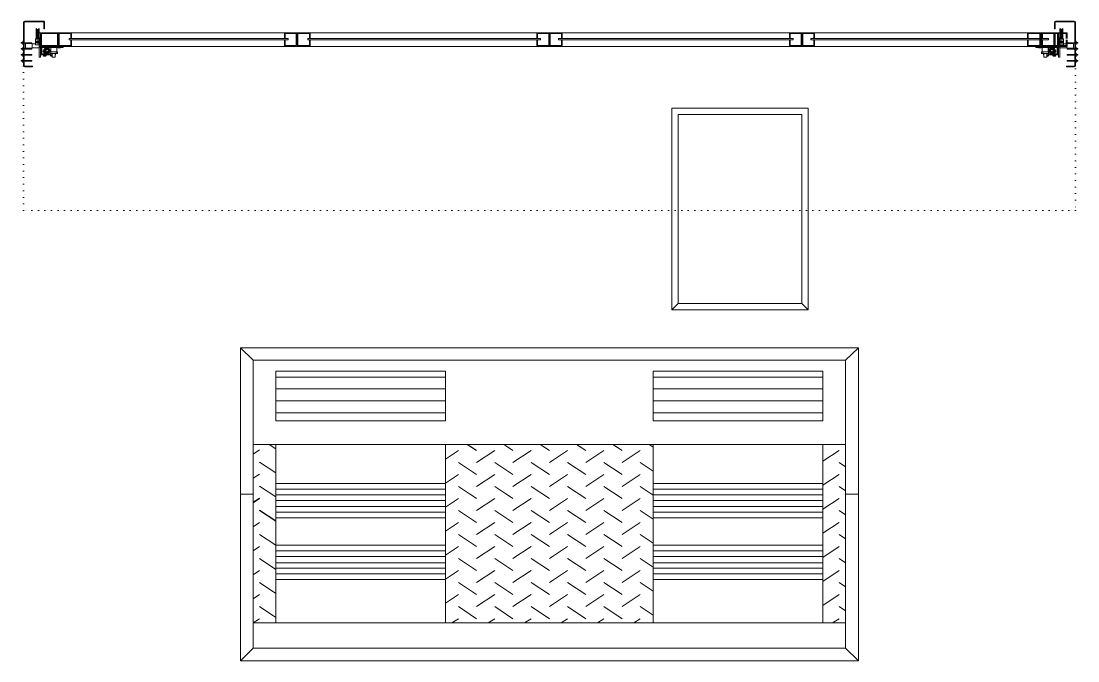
# Model space of a CAD drawing. Extents: x -1286 to 34975, y -230 to 6637.
# Drawn here: x 1531.1 to 1949.7, y 1076.6 to 1330 of the extents above; entities that cross this region are included whole.
import ezdxf

# ---------------------------------------------------------------- set-up
doc = ezdxf.new("R2010")
doc.units = 0
doc.header["$LTSCALE"] = 20
doc.linetypes.add('DOT2', pattern=[0.125, 0, -0.125])
doc.layers.get('0').update_dxf_attribs({"color": 9, "lineweight": 9})
for name, color, linetype, lineweight in [('06D', 9, 'Continuous', 9), ('10', 9, 'Continuous', 9), ('15', 9, 'Continuous', 9), ('20', 9, 'DOT2', 9), ('B_Ekipman_Zemin', 155, 'Continuous', 9)]:
    doc.layers.add(name, color=color, linetype=linetype, lineweight=lineweight)

# ---------------------------------------------------------------- blocks, each defined once
blk = doc.blocks.new('p-seksiyonel kapı profil')
for p, q in [((-13.26, 6.34), (-13.5, 6.34)), ((-13.5, 3.27), (-13.5, 6.34)), ((-13.5, 6.34), (-13.5, 5.67)), ((-13.5, 6.34), (-13.5, 6.34)), ((-13.5, 5.67), (-13.5, 5.49)), ((-13.5, 5.67), (-13.5, 5.67)), ((-13.5, 5.49), (-13.5, 5.49)), ((-13.26, 3.27), (-13.26, 6.34)), ((-13.02, 6.82), (-13.03, 6.82)), ((-13.02, 6.58), (-13.02, 6.82)), ((-13.02, 6.82), (4.13, 6.82)), ((-13.02, 6.58), (4.13, 6.58)), ((-11.79, 6.84), (-11.79, 7.08)), ((-11.25, 7.08), (-11.79, 7.08)), ((-11.79, 6.84), (-11.28, 6.84)), ((-11.28, 7.76), (-11.28, 7.08)), ((-11.28, 7.76), (-11.25, 7.76)), ((-11.25, 7.76), (-10.99, 7.76)), ((-11.25, 7.53), (-11.25, 7.76)), ((-11.25, 7.53), (-10.99, 7.53)), ((-11.25, 6.82), (-11.25, 7.53)), ((-11.25, 6.58), (-11.25, 3.51)), ((-11.01, 6.58), (-11.01, 3.51)), ((-10.99, 7.53), (-10.99, 7.76)), ((-10.99, 7.53), (-10.99, 6.84)), ((-10.71, 7.08), (-10.99, 7.08)), ((-10.71, 6.84), (-10.99, 6.84)), ((-10.71, 6.84), (-10.71, 7.08)), ((-10.71, 7.08), (-10.48, 7.08)), ((-10.71, 6.84), (-10.48, 6.84)), ((-10.48, 7.08), (-10.48, 6.84)), ((-9.42, 6.84), (-9.42, 7.08)), ((-8.89, 7.08), (-9.42, 7.08)), ((-9.42, 6.84), (-8.92, 6.84)), ((-8.92, 7.76), (-8.92, 7.08)), ((-8.92, 7.76), (-8.89, 7.76)), ((-8.89, 7.76), (-8.62, 7.76)), ((-8.89, 7.53), (-8.89, 7.76)), ((-8.89, 7.53), (-8.62, 7.53)), ((-8.89, 6.82), (-8.89, 7.53)), ((-8.89, 6.58), (-8.89, 3.51)), ((-8.65, 6.58), (-8.65, 3.51)), ((-8.62, 7.53), (-8.62, 7.76)), ((-8.62, 7.53), (-8.62, 6.84)), ((-8.35, 7.08), (-8.62, 7.08)), ((-8.35, 6.84), (-8.62, 6.84)), ((-8.35, 6.84), (-8.35, 7.08)), ((-8.35, 7.08), (-8.12, 7.08)), ((-8.35, 6.84), (-8.12, 6.84)), ((-8.12, 7.08), (-8.12, 6.84)), ((-7.06, 6.84), (-7.06, 7.08)), ((-6.53, 7.08), (-7.06, 7.08)), ((-7.06, 6.84), (-6.56, 6.84)), ((-6.56, 7.76), (-6.56, 7.08)), ((-6.56, 7.76), (-6.53, 7.76)), ((-6.53, 7.76), (-6.26, 7.76)), ((-6.53, 7.53), (-6.53, 7.76)), ((-6.53, 7.53), (-6.26, 7.53)), ((-6.53, 6.82), (-6.53, 7.53)), ((-6.53, 6.58), (-6.53, 3.51)), ((-6.29, 6.58), (-6.29, 3.51)), ((-6.26, 7.53), (-6.26, 7.76)), ((-6.26, 7.53), (-6.26, 6.84)), ((-5.99, 7.08), (-6.26, 7.08)), ((-5.99, 6.84), (-6.26, 6.84)), ((-6.14, 5.99), (-6.14, 3.39)), ((-6.14, 5.99), (-4.25, 5.99)), ((-5.99, 6.84), (-5.99, 7.08)), ((-5.99, 7.08), (-5.76, 7.08)), ((-5.99, 6.84), (-5.76, 6.84)), ((-5.76, 7.08), (-5.76, 6.84)), ((-5.67, 6.04), (-5.72, 5.99)), ((-5.67, 6.04), (-5.53, 6.04)), ((-5.53, 6.04), (-4.73, 6.04)), ((-4.68, 5.99), (-4.73, 6.04)), ((-4.7, 6.84), (-4.7, 7.08)), ((-4.16, 7.08), (-4.7, 7.08)), ((-4.7, 6.84), (-4.19, 6.84)), ((-4.25, 3.39), (-4.25, 5.99)), ((-4.19, 7.76), (-4.19, 7.08)), ((-4.19, 7.76), (-4.16, 7.76)), ((-4.16, 7.76), (-3.9, 7.76)), ((-4.16, 7.53), (-4.16, 7.76)), ((-4.16, 7.53), (-3.9, 7.53)), ((-4.16, 6.82), (-4.16, 7.53)), ((-4.16, 6.58), (-4.16, 3.51)), ((-3.93, 6.58), (-3.93, 3.51)), ((-3.9, 7.53), (-3.9, 7.76)), ((-3.9, 7.53), (-3.9, 6.84)), ((-3.63, 7.08), (-3.9, 7.08)), ((-3.63, 6.84), (-3.9, 6.84)), ((-3.63, 6.84), (-3.63, 7.08)), ((-3.63, 7.08), (-3.39, 7.08)), ((-3.63, 6.84), (-3.39, 6.84)), ((-3.39, 7.08), (-3.39, 6.84)), ((4.13, 6.58), (4.13, 6.82)), ((4.37, 6.34), (4.6, 6.34)), ((4.37, 6.34), (4.37, -1.04)), ((4.6, 6.34), (4.6, -1.04)), ((-13.26, 3.27), (-13.5, 3.27)), ((-11.01, 3.51), (-11.25, 3.51)), ((-9.63, 0.12), (-9.63, 0.59)), ((-9.63, 0.59), (-5.32, 0.59)), ((-9.63, 0.12), (-5.85, 0.12)), ((-8.65, 3.51), (-8.89, 3.51)), ((-6.29, 3.51), (-6.53, 3.51)), ((-6.14, 3.39), (-4.25, 3.39)), ((-6.03, 3.39), (-6.03, 0.6)), ((-6.03, 0.6), (-5.77, 0.6)), ((-5.85, -0.36), (-5.85, 0.12)), ((-5.82, 0.15), (-5.82, -0.36)), ((-5.79, 0.6), (-5.79, 0.59)), ((-5.79, 0.12), (-5.79, 0.15)), ((-5.79, 0.12), (-5.32, 0.12)), ((-5.79, -0.13), (-5.79, 0.12)), ((-5.77, 0.6), (-4.85, 0.6)), ((-5.06, 0), (-5.41, 0)), ((-5.32, 0.12), (-5.32, 0.59)), ((-4.85, 0.59), (-5.32, 0.59)), ((-5.32, 0.12), (-5.32, 0)), ((-5.32, 0.12), (-0.24, 0.12)), ((-4.89, 0), (-5.06, 0)), ((-4.83, 0), (-4.89, 0)), ((-4.85, 2.07), (-4.85, 0.59)), ((-4.85, 2.07), (-2.52, 2.07)), ((-4.85, 0.59), (-3.19, 0.59)), ((-4.85, 0.59), (-4.85, 0.47)), ((-4.85, 0.47), (-3.19, 0.47)), ((-4.84, 0.4), (-4.85, 0.47)), ((-4.84, 0.34), (-4.84, 0.4)), ((-4.83, 0.28), (-4.84, 0.34)), ((-4.83, 0.22), (-4.83, 0.28)), ((-4.82, 0.18), (-4.83, 0.22)), ((-4.81, 0), (-4.83, 0)), ((-4.81, 0.15), (-4.82, 0.18)), ((-4.8, 0.12), (-4.81, 0.15)), ((-4.55, 0), (-4.81, 0)), ((-4.78, 0.12), (-4.8, 0.12)), ((-4.53, 0), (-4.55, 0)), ((-4.47, 0), (-4.53, 0)), ((-3.36, 0), (-4.47, 0)), ((-4.37, 2.07), (-4.37, 3.39)), ((-3.93, 3.51), (-4.16, 3.51)), ((-4.13, 1.38), (-4.15, 1.24)), ((-4.15, 1.24), (-4.13, 1.1)), ((-4.07, 1.51), (-4.13, 1.38)), ((-4.13, 1.1), (-4.07, 0.97)), ((-3.97, 1.61), (-4.07, 1.51)), ((-4.04, 1.38), (-4.07, 1.24)), ((-4.07, 1.24), (-4.04, 1.1)), ((-4.07, 0.97), (-3.97, 0.87)), ((-3.98, 1.51), (-4.04, 1.38)), ((-4.04, 1.1), (-3.98, 0.97)), ((-3.89, 1.61), (-3.98, 1.51)), ((-3.98, 0.97), (-3.89, 0.87)), ((-3.85, 1.68), (-3.97, 1.61)), ((-3.97, 0.87), (-3.85, 0.8)), ((-3.77, 1.68), (-3.89, 1.61)), ((-3.89, 0.87), (-3.77, 0.8)), ((-3.72, 1.71), (-3.85, 1.68)), ((-3.85, 0.8), (-3.72, 0.77)), ((-3.84, 1.65), (-3.63, 1.44)), ((-3.63, 1.04), (-3.83, 0.83)), ((-3.64, 1.71), (-3.77, 1.68)), ((-3.77, 0.8), (-3.64, 0.77)), ((-3.58, 1.7), (-3.72, 1.71)), ((-3.72, 0.77), (-3.58, 0.78)), ((-3.26, 1.44), (-3.63, 1.44)), ((-3.26, 1.04), (-3.63, 1.04)), ((-3.45, 1.65), (-3.58, 1.7)), ((-3.58, 0.78), (-3.45, 0.83)), ((-3.22, 1.24), (-3.55, 1.24)), ((-3.34, 1.56), (-3.45, 1.65)), ((-3.45, 0.83), (-3.34, 0.92)), ((-3.23, 0), (-3.36, 0)), ((-3.26, 1.45), (-3.34, 1.56)), ((-3.34, 0.92), (-3.26, 1.04)), ((-3.22, 1.31), (-3.26, 1.45)), ((-3.26, 1.04), (-3.22, 1.17)), ((-3.13, 0), (-3.23, 0)), ((-3.22, 1.17), (-3.22, 1.31)), ((-3.19, 0.59), (-2.52, 0.59)), ((-3.19, 0.59), (-3.19, 0.47)), ((-3.19, 0.47), (-3.16, 0.41)), ((-3.16, 0.41), (-3.07, 0.35)), ((-2.71, 0), (-3.13, 0)), ((-3.07, 0.35), (-2.93, 0.3)), ((-2.93, 0.3), (-2.74, 0.25)), ((-2.74, 0.25), (-2.5, 0.21)), ((-2.29, 0), (-2.71, 0)), ((-2.52, 2.07), (-2.52, 0.59)), ((-2.52, 2.07), (-2.44, 2.07)), ((-2.52, 0.59), (-2.5, 0.59)), ((-2.44, 0.59), (-2.5, 0.59)), ((-2.5, 0.59), (-2.5, 0.21)), ((-2.5, 0.21), (-2.49, 0.17)), ((-2.49, 0.17), (-2.48, 0.14)), ((-2.48, 0.14), (-2.46, 0.12)), ((-2.46, 0.12), (-2.45, 0.12)), ((-2.44, 2.07), (-2.44, 0.59)), ((1.61, 1.83), (-2.44, 1.83)), ((1.62, 1.8), (-2.44, 1.8)), ((1.27, 1.44), (-2.44, 1.44)), ((1.18, 1.24), (-2.44, 1.24)), ((1.26, 1.04), (-2.44, 1.04)), ((1.62, 0.68), (-2.44, 0.68)), ((1.61, 0.65), (-2.44, 0.65)), ((-2.44, 0.59), (-2.44, 0.12)), ((-2.01, 0.59), (-2.44, 0.59)), ((-2.19, 0), (-2.29, 0)), ((-2.06, 0), (-2.19, 0)), ((-1.64, 0), (-2.06, 0)), ((-2.01, 0.59), (-2.01, 0.12)), ((-2.01, 0.59), (0, 0.59)), ((-1.69, 0.65), (-1.74, 0.59)), ((-1.53, 0), (-1.64, 0)), ((-0.95, 0), (-1.53, 0)), ((-0.89, 0), (-0.95, 0)), ((-0.87, 0), (-0.89, 0)), ((-0.6, 0), (-0.87, 0)), ((-0.62, 0.59), (-0.68, 0.65)), ((-0.58, 0), (-0.6, 0)), ((-0.52, 0), (-0.58, 0)), ((-0.36, 0), (-0.52, 0)), ((0, 0), (-0.36, 0)), ((-0.24, 0.12), (-0.24, 0)), ((-0.24, 0.12), (0, 0.12)), ((0, 0.12), (0, 0.59)), ((0, 0), (0, 0)), ((1.62, 0.68), (1.26, 1.04)), ((1.27, 1.44), (1.62, 1.8)), ((-9.19, -1.11), (-9.22, -1.11)), ((-9.22, -1.18), (-9.22, -1.11)), ((-9.22, -1.18), (-9.19, -1.12)), ((-9.22, -1.2), (-9.22, -1.18)), ((-9.19, -1.41), (-9.22, -1.2)), ((-9.22, -1.65), (-9.22, -1.2)), ((-9.22, -1.65), (-9.19, -1.42)), ((-9.22, -1.68), (-9.22, -1.65)), ((-9.19, -1.88), (-9.22, -1.68)), ((-9.22, -2.05), (-9.22, -1.68)), ((-9.22, -2.05), (-9.19, -1.88)), ((-9.2, -2.05), (-9.22, -2.06)), ((-9.22, -2.06), (-9.22, -2.05)), ((-9.19, -4), (-9.22, -3.94)), ((-9.22, -4.12), (-9.22, -3.94)), ((-9.22, -4.12), (-9.19, -4)), ((-9.22, -4.14), (-9.22, -4.12)), ((-9.19, -4.37), (-9.22, -4.14)), ((-9.22, -4.56), (-9.22, -4.14)), ((-9.19, -1.07), (-9.19, -1.12)), ((-9.19, -1.07), (-8.74, -1.07)), ((-9.19, -1.12), (-9.19, -1.11)), ((-9.19, -1.12), (-9.19, -1.16)), ((-9.19, -1.16), (-9.19, -1.42)), ((-9.19, -1.16), (-8.74, -1.16)), ((-9.19, -1.42), (-9.19, -1.41)), ((-9.19, -1.42), (-9.19, -1.67)), ((-9.19, -1.67), (-8.74, -1.67)), ((-9.19, -1.67), (-9.19, -1.88)), ((-9.19, -2.09), (-9.19, -1.88)), ((-9.19, -1.88), (-9.19, -1.88)), ((-9.19, -2.09), (-8.74, -2.09)), ((-9.19, -3.9), (-9.19, -4)), ((-9.19, -3.9), (-8.74, -3.9)), ((-9.19, -4), (-9.19, -4.1)), ((-9.19, -4), (-9.19, -4)), ((-9.19, -4.1), (-9.19, -4.37)), ((-9.19, -4.1), (-8.74, -4.1)), ((-8.74, -0.14), (-8.27, -0.14)), ((-8.74, -2.18), (-8.74, -0.14)), ((-8.74, -4.56), (-8.74, -2.18)), ((-8.74, -2.18), (-8.39, -2.18)), ((-8.39, -0.36), (-5.79, -0.36)), ((-8.39, -0.36), (-8.39, -0.4)), ((-8.39, -3.93), (-8.39, -0.4)), ((-8.39, -0.4), (-5.79, -0.4)), ((-8.39, -3.93), (-5.79, -3.93)), ((-8.28, -1.86), (-8.31, -2.07)), ((-8.31, -2.07), (-8.31, -2.16)), ((-8.28, -2.14), (-8.31, -2.35)), ((-8.31, -2.35), (-8.31, -2.56)), ((-8.31, -2.56), (-8.29, -2.67)), ((-8.21, -1.66), (-8.28, -1.86)), ((-8.21, -1.94), (-8.28, -2.14)), ((-8.28, -2.72), (-8.28, -2.71)), ((-8.22, -2.92), (-8.28, -2.72)), ((-8.27, -0.36), (-8.27, -0.14)), ((-8.27, -3.93), (-8.27, -6.14)), ((-8.13, -2.35), (-8.24, -2.6)), ((-8.24, -2.67), (-8.13, -2.41)), ((-8.24, -2.67), (-8.24, -2.6)), ((-8.16, -2.79), (-8.24, -2.67)), ((-8, -3.26), (-8.22, -2.92)), ((-8.1, -1.47), (-8.21, -1.66)), ((-8.1, -1.75), (-8.21, -1.94)), ((-8.21, -2.45), (-8.19, -2.24)), ((-8.21, -2.48), (-8.19, -2.27)), ((-8.21, -2.45), (-8.21, -2.48)), ((-8.19, -2.24), (-8.13, -2.03)), ((-8.19, -2.27), (-8.13, -2.06)), ((-8.13, -2.91), (-8.17, -2.77)), ((-7.91, -3.15), (-8.16, -2.79)), ((-8.13, -2.03), (-8.02, -1.83)), ((-8.13, -2.06), (-8.02, -1.86)), ((-8.02, -2.1), (-8.13, -2.35)), ((-8.13, -2.41), (-8, -2.15)), ((-8.02, -3.11), (-8.13, -2.91)), ((-7.96, -1.31), (-8.1, -1.47)), ((-7.96, -1.59), (-8.1, -1.75)), ((-8.09, -2.53), (-8.08, -2.4)), ((-8.09, -2.66), (-8.09, -2.53)), ((-8.07, -2.79), (-8.09, -2.66)), ((-8.08, -2.4), (-8.05, -2.27)), ((-8.03, -2.91), (-8.07, -2.79)), ((-8.05, -2.27), (-8, -2.15)), ((-7.98, -3.03), (-8.03, -2.91)), ((-8.02, -1.83), (-7.88, -1.66)), ((-8.02, -1.86), (-7.88, -1.69)), ((-8, -2.07), (-8.02, -2.1)), ((-7.88, -3.27), (-8.02, -3.11)), ((-7.88, -1.8), (-8, -2.07)), ((-8, -2.15), (-7.94, -2.03)), ((-8, -2.15), (-7.99, -2.11)), ((-7.68, -3.51), (-8, -3.26)), ((-7.99, -2.11), (-7.87, -1.87)), ((-7.91, -3.15), (-7.98, -3.03)), ((-7.8, -1.17), (-7.96, -1.31)), ((-7.8, -1.45), (-7.96, -1.59)), ((-7.94, -2.03), (-7.86, -1.93)), ((-7.83, -3.25), (-7.91, -3.15)), ((-7.82, -3.27), (-7.91, -3.15)), ((-7.76, -1.55), (-7.88, -1.8)), ((-7.88, -1.66), (-7.78, -1.57)), ((-7.88, -1.69), (-7.81, -1.63)), ((-7.77, -3.38), (-7.88, -3.27)), ((-7.87, -1.87), (-7.76, -1.62)), ((-7.86, -1.93), (-7.77, -1.83)), ((-7.73, -3.34), (-7.83, -3.25)), ((-7.57, -3.61), (-7.82, -3.27)), ((-7.62, -1.06), (-7.8, -1.17)), ((-7.62, -1.34), (-7.8, -1.45)), ((-7.77, -1.83), (-7.67, -1.75)), ((-7.49, -1.52), (-7.76, -1.55)), ((-7.76, -1.62), (-7.76, -1.55)), ((-7.76, -1.62), (-7.48, -1.6)), ((-7.74, -1.54), (-7.71, -1.52)), ((-7.62, -3.41), (-7.73, -3.34)), ((-7.71, -1.52), (-7.52, -1.42)), ((-7.68, -2.57), (-7.66, -2.41)), ((-7.67, -2.53), (-7.68, -2.49)), ((-7.67, -2.6), (-7.68, -2.52)), ((-7.66, -2.64), (-7.68, -2.52)), ((-7.66, -2.73), (-7.68, -2.57)), ((-7.63, -3.53), (-7.68, -3.51)), ((-7.67, -1.53), (-7.52, -1.45)), ((-7.67, -1.75), (-7.56, -1.68)), ((-7.62, -2.68), (-7.67, -2.53)), ((-7.62, -2.75), (-7.67, -2.6)), ((-7.66, -2.41), (-7.6, -2.26)), ((-7.59, -2.79), (-7.66, -2.64)), ((-7.59, -2.87), (-7.66, -2.73)), ((-7.42, -0.99), (-7.62, -1.06)), ((-7.42, -1.27), (-7.62, -1.34)), ((-7.62, -2.67), (-7.55, -2.73)), ((-7.52, -2.82), (-7.62, -2.68)), ((-7.52, -2.88), (-7.62, -2.75)), ((-7.51, -3.48), (-7.62, -3.41)), ((-7.6, -2.26), (-7.49, -2.14)), ((-7.59, -0.1), (-7.59, -0.36)), ((-7.59, -2.26), (-7.59, -2.53)), ((-7.54, -2.32), (-7.59, -2.46)), ((-7.59, -2.46), (-7.59, -2.61)), ((-7.59, -2.53), (-7.59, -2.7)), ((-7.59, -2.61), (-7.54, -2.75)), ((-7.49, -2.91), (-7.59, -2.79)), ((-7.49, -3), (-7.59, -2.87)), ((-7.57, -2.76), (-7.53, -2.79)), ((-7.3, -3.59), (-7.57, -3.61)), ((-7.56, -1.68), (-7.44, -1.63)), ((-7.56, -3.93), (-7.56, -6.14)), ((-5.79, -3.97), (-7.56, -3.97)), ((-7.46, -2.19), (-7.54, -2.32)), ((-7.54, -2.75), (-7.46, -2.87)), ((-7.53, -2.79), (-7.52, -2.8)), ((-7.52, -1.42), (-7.31, -1.36)), ((-7.52, -1.45), (-7.31, -1.39)), ((-7.45, -2.89), (-7.52, -2.82)), ((-7.4, -2.98), (-7.52, -2.88)), ((-7.38, -3.52), (-7.51, -3.48)), ((-7.22, -1.49), (-7.49, -1.52)), ((-7.49, -2.14), (-7.36, -2.04)), ((-7.36, -3.01), (-7.49, -2.91)), ((-7.36, -3.09), (-7.49, -3)), ((-7.48, -1.6), (-7.18, -1.57)), ((-7.34, -2.1), (-7.46, -2.19)), ((-7.46, -2.87), (-7.34, -2.97)), ((-7.44, -1.63), (-7.31, -1.59)), ((-7.29, -3.65), (-7.43, -3.6)), ((-7.21, -0.95), (-7.42, -0.99)), ((-7.21, -1.23), (-7.42, -1.27)), ((-7.25, -3.05), (-7.4, -2.98)), ((-7.26, -3.55), (-7.38, -3.52)), ((-7.36, -2.04), (-7.21, -1.99)), ((-7.21, -3.06), (-7.36, -3.01)), ((-7.21, -3.14), (-7.36, -3.09)), ((-7.2, -2.05), (-7.34, -2.1)), ((-7.34, -2.97), (-7.2, -3.02)), ((-7.31, -1.36), (-7.09, -1.33)), ((-7.31, -1.39), (-7.09, -1.37)), ((-7.31, -1.59), (-7.18, -1.57)), ((-7.04, -3.57), (-7.3, -3.59)), ((-6.88, -3.64), (-7.29, -3.65)), ((-7.13, -3.57), (-7.26, -3.55)), ((-7.09, -3.07), (-7.25, -3.05)), ((-7.09, -3.6), (-7.24, -3.59)), ((-7.18, -1.49), (-7.22, -1.49)), ((-7.13, -0.95), (-7.21, -0.95)), ((-6.99, -1.23), (-7.21, -1.23)), ((-7.21, -1.99), (-7.05, -1.98)), ((-7.05, -3.07), (-7.21, -3.06)), ((-7.05, -3.15), (-7.21, -3.14)), ((-7.05, -2.03), (-7.2, -2.05)), ((-7.2, -3.02), (-7.05, -3.03)), ((-6.89, -1.46), (-7.18, -1.49)), ((-7.18, -1.57), (-7.14, -1.57)), ((-7.18, -1.57), (-7.05, -1.57)), ((-7.14, -1.57), (-6.87, -1.54)), ((-7, -3.56), (-7.13, -3.57)), ((-7.09, -0.96), (-7.09, -0.94)), ((-7.09, -1.33), (-6.87, -1.36)), ((-7.09, -1.37), (-6.87, -1.39)), ((-6.93, -3.05), (-7.09, -3.07)), ((-6.87, -3.58), (-7.09, -3.6)), ((-7.05, -1.57), (-6.92, -1.58)), ((-7.05, -1.98), (-6.89, -2.01)), ((-6.91, -2.07), (-7.05, -2.03)), ((-7.05, -3.03), (-6.91, -3)), ((-6.89, -3.04), (-7.05, -3.07)), ((-6.89, -3.12), (-7.05, -3.15)), ((-7, -3.56), (-7.04, -3.57)), ((-6.7, -3.53), (-7, -3.56)), ((-6.87, -3.54), (-7, -3.56)), ((-6.78, -1.26), (-6.99, -1.23)), ((-6.79, -2.99), (-6.93, -3.05)), ((-6.92, -1.58), (-6.79, -1.61)), ((-6.78, -2.14), (-6.91, -2.07)), ((-6.91, -3), (-6.78, -2.92)), ((-6.61, -1.44), (-6.89, -1.46)), ((-6.89, -2.01), (-6.75, -2.08)), ((-6.75, -2.96), (-6.89, -3.04)), ((-6.75, -3.05), (-6.89, -3.12)), ((-6.51, -3.51), (-6.88, -3.64)), ((-6.87, -1.36), (-6.66, -1.42)), ((-6.87, -1.39), (-6.71, -1.43)), ((-6.87, -1.54), (-6.61, -1.51)), ((-6.74, -3.5), (-6.87, -3.54)), ((-6.72, -3.54), (-6.87, -3.58)), ((-6.79, -1.61), (-6.67, -1.66)), ((-6.66, -2.89), (-6.79, -2.99)), ((-6.58, -1.33), (-6.78, -1.26)), ((-6.67, -2.25), (-6.78, -2.14)), ((-6.78, -2.92), (-6.67, -2.82)), ((-6.75, -2.08), (-6.63, -2.19)), ((-6.63, -2.85), (-6.75, -2.96)), ((-6.63, -2.94), (-6.75, -3.05)), ((-6.62, -3.45), (-6.74, -3.5)), ((-6.66, -2.82), (-6.73, -2.89)), ((-6.42, -3.5), (-6.7, -3.53)), ((-6.67, -1.66), (-6.56, -1.72)), ((-6.61, -2.39), (-6.67, -2.25)), ((-6.67, -2.82), (-6.61, -2.68)), ((-6.66, -1.42), (-6.64, -1.43)), ((-6.57, -2.69), (-6.66, -2.82)), ((-6.66, -2.8), (-6.61, -2.76)), ((-6.57, -2.76), (-6.66, -2.89)), ((-6.63, -2.19), (-6.55, -2.33)), ((-6.63, -2.73), (-6.56, -2.67)), ((-6.55, -2.72), (-6.63, -2.85)), ((-6.55, -2.8), (-6.63, -2.94)), ((-6.51, -3.38), (-6.62, -3.45)), ((-6.61, -1.51), (-6.61, -1.44)), ((-6.52, -1.56), (-6.61, -1.44)), ((-6.61, -1.51), (-6.52, -1.63)), ((-6.59, -2.53), (-6.61, -2.39)), ((-6.61, -2.68), (-6.59, -2.53)), ((-6.59, -0.36), (-6.59, -0.1)), ((-6.59, -2.53), (-6.59, -2.26)), ((-6.59, -2.7), (-6.59, -2.53)), ((-6.39, -1.44), (-6.58, -1.33)), ((-6.58, -1.45), (-6.47, -1.52)), ((-6.51, -2.54), (-6.57, -2.69)), ((-6.51, -2.61), (-6.57, -2.76)), ((-6.56, -1.72), (-6.45, -1.8)), ((-6.55, -1.5), (-6.47, -1.55)), ((-6.55, -2.33), (-6.5, -2.48)), ((-6.5, -2.56), (-6.55, -2.72)), ((-6.5, -2.64), (-6.55, -2.8)), ((-6.27, -1.9), (-6.52, -1.56)), ((-6.52, -1.63), (-6.27, -1.99)), ((-6.5, -2.49), (-6.51, -2.54)), ((-6.5, -2.52), (-6.51, -2.61)), ((-6.41, -3.3), (-6.51, -3.38)), ((-6.5, -2.48), (-6.5, -2.64)), ((-6.5, -2.52), (-6.5, -2.56)), ((-6.47, -1.52), (-6.3, -1.66)), ((-6.47, -1.55), (-6.3, -1.69)), ((-6.45, -1.8), (-6.35, -1.89)), ((-6.31, -3.26), (-6.42, -3.5)), ((-6.32, -3.2), (-6.41, -3.3)), ((-6.23, -1.57), (-6.39, -1.44)), ((-6.18, -3.25), (-6.37, -3.41)), ((-6.35, -1.89), (-6.27, -1.99)), ((-6.24, -3.1), (-6.32, -3.2)), ((-6.19, -3.02), (-6.31, -3.26)), ((-6.3, -1.66), (-6.16, -1.83)), ((-6.3, -1.69), (-6.16, -1.86)), ((-6.16, -3.1), (-6.29, -3.27)), ((-6.18, -2.03), (-6.27, -1.9)), ((-6.27, -1.99), (-6.18, -2.11)), ((-6.27, -1.99), (-6.2, -2.1)), ((-6.18, -2.98), (-6.24, -3.1)), ((-6.09, -1.74), (-6.23, -1.57)), ((-6.2, -2.1), (-6.15, -2.22)), ((-6.18, -2.98), (-6.19, -3.02)), ((-5.94, -2.38), (-6.18, -2.03)), ((-6.18, -2.11), (-5.94, -2.45)), ((-6.05, -2.71), (-6.18, -2.98)), ((-6.13, -2.86), (-6.18, -2.98)), ((-6.17, -3.24), (-6.08, -3.13)), ((-6.16, -1.83), (-6.05, -2.02)), ((-6.16, -1.86), (-6.05, -2.05)), ((-6.05, -2.91), (-6.16, -3.1)), ((-6.15, -2.22), (-6.11, -2.34)), ((-6.1, -2.73), (-6.13, -2.86)), ((-6.11, -2.34), (-6.09, -2.47)), ((-6.09, -2.6), (-6.1, -2.73)), ((-5.98, -1.92), (-6.09, -1.74)), ((-6.09, -2.47), (-6.09, -2.6)), ((-6.08, -3.13), (-5.97, -2.95)), ((-6.05, -2.02), (-5.99, -2.23)), ((-6.05, -2.05), (-5.99, -2.26)), ((-5.94, -2.45), (-6.05, -2.71)), ((-5.99, -2.7), (-6.05, -2.91)), ((-5.99, -2.23), (-5.98, -2.29)), ((-5.99, -2.26), (-5.98, -2.29)), ((-5.97, -2.55), (-5.99, -2.7)), ((-5.91, -2.12), (-5.98, -1.92)), ((-5.97, -2.95), (-5.9, -2.74)), ((-5.94, -2.45), (-5.94, -2.38)), ((-5.92, -0.36), (-5.92, -0.09)), ((-5.87, -2.33), (-5.91, -2.12)), ((-5.85, -0.07), (-5.9, -0.07)), ((-5.9, -0.07), (-5.9, -0.36)), ((-5.9, -2.74), (-5.87, -2.53)), ((-5.86, -2.44), (-5.87, -2.33)), ((-5.87, -2.53), (-5.86, -2.44)), ((-5.79, -0.29), (-5.79, -0.13)), ((-5.79, -0.13), (-5.41, -0.13)), ((-5.79, -0.13), (-5.79, -0.16)), ((-5.79, -0.31), (-5.41, -0.31)), ((-5.79, -0.32), (-5.79, -0.36)), ((-5.79, -0.36), (-5.79, -0.4)), ((-5.79, -0.36), (-5.41, -0.36)), ((-5.79, -3.93), (-5.79, -0.4)), ((-5.7, -0.4), (-5.79, -0.4)), ((-5.79, -3.93), (-5.7, -3.93)), ((-5.79, -3.93), (-5.79, -4.01)), ((-5.79, -8.86), (-5.79, -4.01)), ((-5.79, -4.01), (-5.41, -4.01)), ((-5.61, -0.39), (-5.7, -0.4)), ((-5.7, -3.93), (-5.61, -3.92)), ((-5.53, -0.39), (-5.61, -0.39)), ((-5.61, -3.92), (-5.53, -3.92)), ((-5.46, -0.38), (-5.53, -0.39)), ((-5.53, -3.92), (-5.46, -3.91)), ((-5.41, -0.38), (-5.46, -0.38)), ((-5.46, -3.91), (-5.41, -3.91)), ((1.59, -1.51), (1.59, -1.27)), ((4.13, -1.27), (1.59, -1.27)), ((4.13, -1.51), (1.59, -1.51)), ((4.13, -1.27), (4.13, -1.51)), ((4.37, -1.04), (4.6, -1.04)), ((-8.27, -4.56), (-9.69, -4.56)), ((-9.69, -5.74), (-9.69, -4.56)), ((-9.69, -5.74), (-8.27, -5.74)), ((-9.21, -4.56), (-9.19, -4.37)), ((-9.19, -4.37), (-9.19, -4.56)), ((-9.19, -4.37), (-9.19, -4.37)), ((-8.74, -5.88), (-8.74, -5.74)), ((-8.74, -5.88), (-8.27, -5.88)), ((-7.56, -6.14), (-8.27, -6.14)), ((-8.27, -6.14), (-8.27, -6.63)), ((-7.56, -6.63), (-8.27, -6.63)), ((-7.56, -6.14), (-7.56, -6.63)), ((-7.56, -6.33), (-5.79, -6.33)), ((-5.92, -7.82), (-5.92, -6.82)), ((-5.85, -6.81), (-5.9, -6.81)), ((-5.9, -6.81), (-5.9, -7.84)), ((-5.9, -7.84), (-5.85, -7.84)), ((-5.85, -8.04), (-5.85, -6.61)), ((-5.82, -6.58), (-5.82, -8.07)), ((-5.79, -8.86), (-5.41, -8.86))]:
    blk.add_line(p, q)
for centre, radius, start, end in [((-13.02, 6.34), 0.473, 90, 180), ((-13.03, 6.34), 0.473, 90, 180), ((-13.02, 6.34), 0.236, 90, 180), ((-11.28, 6.81), 0.0295, 11.537, 90), ((-10.99, 6.81), 0.0295, 90, 168.463), ((-8.92, 6.81), 0.0295, 11.537, 90), ((-8.62, 6.81), 0.0295, 90, 168.463), ((-6.56, 6.81), 0.0295, 11.537, 90), ((-6.26, 6.81), 0.0295, 90, 168.463), ((-4.19, 6.81), 0.0295, 11.537, 90), ((-3.9, 6.81), 0.0295, 90, 168.463), ((4.13, 6.34), 0.473, 0, 90), ((4.13, 6.34), 0.236, 0, 90), ((-7.09, -0.1), 0.502, 153.6489, 180), ((-7.09, -0.1), 0.502, 0, 26.3511), ((-5.82, 0.12), 0.0295, 90, 180), ((-5.32, 0.12), 0.472, 90, 180), ((-3.84, 1.24), 0.295, 0.8144, 45), ((-3.84, 1.24), 0.295, 315.6236, 359.6289), ((1.47, 1.24), 0.295, 135, 179.1856), ((1.47, 1.24), 0.295, 180.3711, 224.3764), ((-5.9, -0.09), 0.0177, 90, 180), ((4.13, -1.04), 0.473, 270, 0), ((4.13, -1.04), 0.236, 270, 0), ((-5.9, -6.82), 0.0177, 90, 180), ((-5.9, -7.82), 0.0177, 180, 270), ((-5.82, -6.61), 0.0295, 90, 180), ((-5.82, -8.04), 0.0295, 180, 270)]:
    blk.add_arc(centre, radius, start, end)
blk = doc.blocks.new('p-seksiyonel-5851')
at = {"layer": '06D'}
for points in [[(-13.45, 2.7), (-97.66, 2.7)], [(86.65, 2.7), (-3.35, 2.7)], [(186.45, 2.7), (96.65, 2.7)], [(280.97, 2.7), (196.65, 2.7)], [(-13.35, -2.7), (-97.66, -2.7)], [(86.65, -2.7), (-3.35, -2.7)], [(186.45, -2.7), (96.65, -2.7)], [(280.97, -2.7), (196.65, -2.7)]]:
    blk.add_lwpolyline(points, dxfattribs=at)
at = {"layer": '10'}
for points in [[(-113.35, -0.05), (-113.35, -2.7), (-108.35, -2.7), (-108.35, 2.7), (-113.35, 2.7), (-113.35, 0.45)], [(-113.05, -0.05), (-113.05, -2.4), (-108.65, -2.4), (-108.65, 2.4), (-113.05, 2.4), (-113.05, 0.45)], [(-109.86, -2.7), (-109.86, 2.7), (-102.86, 2.7), (-102.86, -2.7), (-109.86, -2.7)], [(-103.35, -0.05), (-103.35, -2.7), (-108.35, -2.7), (-108.35, 2.7), (-103.35, 2.7), (-103.35, 0.45)], [(-103.65, -0.05), (-103.65, -2.4), (-108.05, -2.4), (-108.05, 2.4), (-103.65, 2.4), (-103.65, 0.45)], [(-97.66, -0.05), (-97.66, -2.7), (-102.86, -2.7), (-102.86, 2.7), (-97.66, 2.7), (-97.66, 0.45)], [(-97.96, -0.05), (-97.96, -2.4), (-102.56, -2.4), (-102.56, 2.4), (-97.96, 2.4), (-97.96, 0.45)], [(-13.35, -0.05), (-13.35, -2.7), (-8.35, -2.7), (-8.35, 2.7), (-13.35, 2.7), (-13.35, 0.45)], [(-13.05, -0.05), (-13.05, -2.4), (-8.65, -2.4), (-8.65, 2.4), (-13.05, 2.4), (-13.05, 0.45)], [(-3.35, -0.05), (-3.35, -2.7), (-8.35, -2.7), (-8.35, 2.7), (-3.35, 2.7), (-3.35, 0.45)], [(-3.65, -0.05), (-3.65, -2.4), (-8.05, -2.4), (-8.05, 2.4), (-3.65, 2.4), (-3.65, 0.45)], [(86.65, -0.05), (86.65, -2.7), (91.65, -2.7), (91.65, 2.7), (86.65, 2.7), (86.65, 0.45)], [(86.95, -0.05), (86.95, -2.4), (91.35, -2.4), (91.35, 2.4), (86.95, 2.4), (86.95, 0.45)], [(91.65, 2.7), (96.65, 2.7), (96.65, 0.45)], [(96.65, -0.05), (96.65, -2.7), (91.65, -2.7), (91.65, 2.7)], [(96.65, -0.05), (96.65, -2.7), (91.65, -2.7), (91.65, 2.7), (96.65, 2.7), (96.65, 0.45)], [(96.35, -0.05), (96.35, -2.4), (91.95, -2.4), (91.95, 2.4), (96.35, 2.4), (96.35, 0.45)], [(186.45, -0.05), (186.45, -2.7), (191.65, -2.7), (191.65, 2.7), (186.45, 2.7), (186.45, 0.45)], [(186.75, -0.05), (186.75, -2.4), (191.35, -2.4), (191.35, 2.4), (186.75, 2.4), (186.75, 0.45)], [(191.65, 2.7), (196.65, 2.7), (196.65, 0.45)], [(196.65, -0.05), (196.65, -2.7), (191.65, -2.7), (191.65, 2.7)], [(196.65, -0.05), (196.65, -2.7), (191.65, -2.7), (191.65, 2.7), (196.65, 2.7), (196.65, 0.45)], [(196.35, -0.05), (196.35, -2.4), (191.95, -2.4), (191.95, 2.4), (196.35, 2.4), (196.35, 0.45)], [(280.97, -0.05), (280.97, -2.7), (286.17, -2.7), (286.17, 2.7), (280.97, 2.7), (280.97, 0.45)], [(281.27, -0.05), (281.27, -2.4), (285.87, -2.4), (285.87, 2.4), (281.27, 2.4), (281.27, 0.45)], [(293.17, -2.7), (293.17, 2.7), (286.17, 2.7), (286.17, -2.7), (293.17, -2.7)]]:
    blk.add_lwpolyline(points, dxfattribs=at)
for points in [[(-109.56, -2.4), (-109.56, 2.4), (-103.16, 2.4), (-103.16, -2.4)], [(292.87, -2.4), (292.87, 2.4), (286.47, 2.4), (286.47, -2.4)]]:
    blk.add_lwpolyline(points, close=True, dxfattribs=at)
at = {"layer": '15'}
blk.add_lwpolyline([(-106.05, -0.05), (-11.85, -0.05), (-11.85, 0.45), (-106.05, 0.45), (-106.05, -0.05)], dxfattribs=at)
for points in [[(88.05, 0.45), (-4.85, 0.45), (-4.85, -0.05), (88.05, -0.05)], [(187.44, 0.45), (95.2, 0.45), (95.2, -0.05), (187.44, -0.05)], [(281.96, 0.45), (195.2, 0.45), (195.2, -0.05), (281.96, -0.05)]]:
    blk.add_lwpolyline(points, close=True, dxfattribs=at)
at = {"layer": '20'}
blk.add_lwpolyline([(-116.7, -1.22), (-116.7, -67.69), (299.99, -67.69), (299.99, -1.22)], dxfattribs=at)
at = {"layer": '10', "rotation": 90}
blk.add_blockref('p-seksiyonel kapı profil', (-109.86, 2.71), dxfattribs=at)
at = {"layer": '10', "xscale": -1, "rotation": 270}
blk.add_blockref('p-seksiyonel kapı profil', (293.17, 2.71), dxfattribs=at)
blk = doc.blocks.new('test')
for p, q in [((557660.97, 4356615.75), (557606.97, 4356615.75)), ((557606.97, 4356535.76), (557606.97, 4356615.75)), ((557660.97, 4356535.76), (557660.97, 4356615.75)), ((557658.48, 4356613.25), (557609.47, 4356613.25)), ((557609.47, 4356538.26), (557609.47, 4356613.25)), ((557658.48, 4356538.26), (557658.48, 4356613.25)), ((557609.47, 4356538.26), (557606.97, 4356535.76)), ((557660.97, 4356535.76), (557606.97, 4356535.76)), ((557658.48, 4356538.26), (557609.47, 4356538.26)), ((557658.48, 4356538.26), (557660.97, 4356535.76)), ((557680.97, 4356520.76), (557436.17, 4356520.76)), ((557441.18, 4356515.82), (557436.17, 4356520.76)), ((557680.97, 4356520.76), (557675.81, 4356515.82)), ((557680.97, 4356520.76), (557680.97, 4356396.76)), ((557441.18, 4356515.82), (557675.99, 4356515.82)), ((557441.18, 4356462.83), (557441.18, 4356515.82)), ((557675.81, 4356515.82), (557675.81, 4356462.76)), ((557450.12, 4356491.78), (557450.12, 4356511.57)), ((557450.12, 4356511.57), (557517.32, 4356511.57)), ((557517.32, 4356509.18), (557450.12, 4356509.18)), ((557517.32, 4356511.57), (557517.32, 4356491.78)), ((557599.64, 4356491.78), (557599.64, 4356511.57)), ((557599.64, 4356511.57), (557666.84, 4356511.57)), ((557666.84, 4356509.18), (557599.64, 4356509.18)), ((557666.84, 4356511.57), (557666.84, 4356491.78)), ((557517.32, 4356504.47), (557450.12, 4356504.47)), ((557666.84, 4356504.47), (557599.64, 4356504.47)), ((557517.32, 4356499.76), (557450.12, 4356499.76)), ((557666.84, 4356499.76), (557599.64, 4356499.76)), ((557517.32, 4356495.04), (557450.12, 4356495.04)), ((557666.84, 4356495.04), (557599.64, 4356495.04)), ((557517.32, 4356491.78), (557450.12, 4356491.78)), ((557666.84, 4356491.78), (557599.64, 4356491.78)), ((557441.18, 4356482.52), (557675.81, 4356482.52)), ((557441.18, 4356478.62), (557443.7, 4356480.29)), ((557447.53, 4356482.52), (557450.14, 4356480.8)), ((557450.14, 4356411.77), (557450.14, 4356482.52)), ((557517.33, 4356411.77), (557517.33, 4356482.52)), ((557517.33, 4356482.52), (557517.33, 4356482.13)), ((557517.33, 4356476.69), (557522.48, 4356480.09)), ((557517.33, 4356476.69), (557522.48, 4356480.09)), ((557526, 4356482.52), (557529.68, 4356480.09)), ((557527.11, 4356481.79), (557529.68, 4356480.09)), ((557529.68, 4356475.33), (557536.88, 4356480.09)), ((557529.68, 4356475.33), (557536.88, 4356480.09)), ((557540.41, 4356482.52), (557544.09, 4356480.09)), ((557541.52, 4356481.79), (557544.09, 4356480.09)), ((557544.09, 4356475.33), (557551.29, 4356480.09)), ((557544.09, 4356475.33), (557551.29, 4356480.09)), ((557554.82, 4356482.52), (557558.5, 4356480.09)), ((557555.92, 4356481.79), (557558.5, 4356480.09)), ((557558.5, 4356475.33), (557565.7, 4356480.09)), ((557558.5, 4356475.33), (557565.7, 4356480.09)), ((557569.22, 4356482.52), (557572.9, 4356480.09)), ((557570.33, 4356481.79), (557572.9, 4356480.09)), ((557572.9, 4356475.33), (557580.1, 4356480.09)), ((557572.9, 4356475.33), (557580.1, 4356480.09)), ((557583.63, 4356482.52), (557587.31, 4356480.09)), ((557584.74, 4356481.79), (557587.31, 4356480.09)), ((557587.31, 4356475.33), (557594.51, 4356480.09)), ((557587.31, 4356475.33), (557594.51, 4356480.09)), ((557598.04, 4356482.52), (557599.66, 4356481.45)), ((557599.14, 4356481.79), (557599.66, 4356481.45)), ((557599.66, 4356411.77), (557599.66, 4356482.52)), ((557599.66, 4356482.13), (557599.66, 4356482.52)), ((557666.85, 4356411.77), (557666.85, 4356482.52)), ((557666.85, 4356475.84), (557673.28, 4356480.09)), ((557517.33, 4356476.69), (557517.33, 4356463.1)), ((557599.66, 4356463.1), (557599.66, 4356476.69)), ((557443.7, 4356475.53), (557450.14, 4356471.28)), ((557522.48, 4356475.33), (557529.68, 4356470.58)), ((557522.48, 4356475.33), (557529.68, 4356470.58)), ((557536.88, 4356475.33), (557544.09, 4356470.58)), ((557536.88, 4356475.33), (557544.09, 4356470.58)), ((557551.29, 4356475.33), (557558.5, 4356470.58)), ((557551.29, 4356475.33), (557558.5, 4356470.58)), ((557565.7, 4356475.33), (557572.9, 4356470.58)), ((557565.7, 4356475.33), (557572.9, 4356470.58)), ((557580.1, 4356475.33), (557587.31, 4356470.58)), ((557580.1, 4356475.33), (557587.31, 4356470.58)), ((557594.51, 4356475.33), (557599.66, 4356471.94)), ((557594.51, 4356475.33), (557599.66, 4356471.94)), ((557673.28, 4356475.33), (557675.81, 4356473.67)), ((557441.18, 4356469.11), (557443.7, 4356470.77)), ((557517.33, 4356467.18), (557522.48, 4356470.58)), ((557529.68, 4356465.82), (557536.88, 4356470.58)), ((557544.09, 4356465.82), (557551.29, 4356470.58)), ((557558.5, 4356465.82), (557565.7, 4356470.58)), ((557572.9, 4356465.82), (557580.1, 4356470.58)), ((557587.31, 4356465.82), (557594.51, 4356470.58)), ((557666.85, 4356466.33), (557673.28, 4356470.58)), ((557443.7, 4356466.01), (557450.14, 4356461.76)), ((557450.14, 4356467.03), (557517.33, 4356467.03)), ((557450.14, 4356464.76), (557517.33, 4356464.76)), ((557522.48, 4356465.82), (557529.68, 4356461.06)), ((557536.88, 4356465.82), (557544.09, 4356461.06)), ((557551.29, 4356465.82), (557558.5, 4356461.06)), ((557565.7, 4356465.82), (557572.9, 4356461.06)), ((557580.1, 4356465.82), (557587.31, 4356461.06)), ((557594.51, 4356465.82), (557599.66, 4356462.42)), ((557599.66, 4356467.03), (557666.85, 4356467.03)), ((557599.66, 4356464.76), (557666.85, 4356464.76)), ((557673.28, 4356465.82), (557675.81, 4356464.15)), ((557436.16, 4356462.83), (557441.18, 4356462.76)), ((557441.17, 4356411.75), (557441.18, 4356462.76)), ((557441.18, 4356401.81), (557441.18, 4356462.76)), ((557441.18, 4356459.59), (557443.7, 4356461.25)), ((557441.18, 4356459.39), (557443.7, 4356461.06)), ((557517.33, 4356462.5), (557450.14, 4356462.5)), ((557450.14, 4356460.23), (557517.33, 4356460.23)), ((557517.33, 4356457.66), (557522.48, 4356461.06)), ((557517.33, 4356457.66), (557522.48, 4356461.06)), ((557527.11, 4356462.76), (557529.68, 4356461.06)), ((557529.68, 4356456.3), (557536.88, 4356461.06)), ((557529.68, 4356456.3), (557536.88, 4356461.06)), ((557541.52, 4356462.76), (557544.09, 4356461.06)), ((557544.09, 4356456.3), (557551.29, 4356461.06)), ((557544.09, 4356456.3), (557551.29, 4356461.06)), ((557555.92, 4356462.76), (557558.5, 4356461.06)), ((557558.5, 4356456.3), (557565.7, 4356461.06)), ((557558.5, 4356456.3), (557565.7, 4356461.06)), ((557570.33, 4356462.76), (557572.9, 4356461.06)), ((557572.9, 4356456.3), (557580.1, 4356461.06)), ((557572.9, 4356456.3), (557580.1, 4356461.06)), ((557584.74, 4356462.76), (557587.31, 4356461.06)), ((557587.31, 4356456.3), (557594.51, 4356461.06)), ((557587.31, 4356456.3), (557594.51, 4356461.06)), ((557599.14, 4356462.76), (557599.66, 4356462.42)), ((557666.85, 4356462.5), (557599.66, 4356462.5)), ((557599.66, 4356460.23), (557666.85, 4356460.23)), ((557666.85, 4356456.81), (557673.28, 4356461.06)), ((557666.85, 4356456.81), (557673.28, 4356461.06)), ((557675.81, 4356462.76), (557675.81, 4356401.81)), ((557675.81, 4356462.76), (557675.81, 4356411.8)), ((557680.97, 4356462.76), (557675.81, 4356462.76)), ((557443.7, 4356456.5), (557450.14, 4356452.25)), ((557443.7, 4356456.3), (557450.14, 4356452.05)), ((557450.14, 4356457.96), (557517.33, 4356457.96)), ((557450.14, 4356444.06), (557450.14, 4356457.66)), ((557450.14, 4356455.7), (557517.33, 4356455.7)), ((557517.33, 4356457.66), (557517.33, 4356444.06)), ((557522.48, 4356456.3), (557529.68, 4356451.54)), ((557522.48, 4356456.3), (557529.68, 4356451.54)), ((557536.88, 4356456.3), (557544.09, 4356451.54)), ((557536.88, 4356456.3), (557544.09, 4356451.54)), ((557551.29, 4356456.3), (557558.5, 4356451.54)), ((557551.29, 4356456.3), (557558.5, 4356451.54)), ((557565.7, 4356456.3), (557572.9, 4356451.54)), ((557565.7, 4356456.3), (557572.9, 4356451.54)), ((557580.1, 4356456.3), (557587.31, 4356451.54)), ((557580.1, 4356456.3), (557587.31, 4356451.54)), ((557594.51, 4356456.3), (557599.66, 4356452.9)), ((557594.51, 4356456.3), (557599.66, 4356452.9)), ((557599.66, 4356457.96), (557666.85, 4356457.96)), ((557599.66, 4356444.06), (557599.66, 4356457.66)), ((557599.66, 4356455.7), (557666.85, 4356455.7)), ((557666.85, 4356457.66), (557666.85, 4356444.06)), ((557673.28, 4356456.3), (557675.81, 4356454.63)), ((557441.18, 4356449.87), (557443.7, 4356451.54)), ((557517.33, 4356453.43), (557450.14, 4356453.43)), ((557517.33, 4356448.14), (557522.48, 4356451.54)), ((557529.68, 4356446.78), (557536.88, 4356451.54)), ((557544.09, 4356446.78), (557551.29, 4356451.54)), ((557558.5, 4356446.78), (557565.7, 4356451.54)), ((557572.9, 4356446.78), (557580.1, 4356451.54)), ((557587.31, 4356446.78), (557594.51, 4356451.54)), ((557666.85, 4356453.43), (557599.66, 4356453.43)), ((557666.85, 4356447.29), (557673.28, 4356451.54)), ((557443.7, 4356446.78), (557450.14, 4356442.53)), ((557522.48, 4356446.78), (557529.68, 4356442.02)), ((557536.88, 4356446.78), (557544.09, 4356442.02)), ((557551.29, 4356446.78), (557558.5, 4356442.02)), ((557565.7, 4356446.78), (557572.9, 4356442.02)), ((557580.1, 4356446.78), (557587.31, 4356442.02)), ((557594.51, 4356446.78), (557599.66, 4356443.38)), ((557673.28, 4356446.78), (557675.81, 4356445.12)), ((557450.14, 4356442.57), (557517.33, 4356442.57)), ((557599.66, 4356442.57), (557666.85, 4356442.57)), ((557441.18, 4356440.36), (557443.7, 4356442.02)), ((557450.14, 4356440.31), (557517.33, 4356440.31)), ((557450.14, 4356438.04), (557517.33, 4356438.04)), ((557517.33, 4356438.62), (557522.48, 4356442.02)), ((557529.68, 4356437.26), (557536.88, 4356442.02)), ((557544.09, 4356437.26), (557551.29, 4356442.02)), ((557558.5, 4356437.26), (557565.7, 4356442.02)), ((557572.9, 4356437.26), (557580.1, 4356442.02)), ((557587.31, 4356437.26), (557594.51, 4356442.02)), ((557599.66, 4356440.31), (557666.85, 4356440.31)), ((557599.66, 4356438.04), (557666.85, 4356438.04)), ((557666.85, 4356437.77), (557673.28, 4356442.02)), ((557443.7, 4356437.26), (557450.14, 4356433.01)), ((557450.14, 4356435.6), (557517.33, 4356435.6)), ((557522.48, 4356437.26), (557529.68, 4356432.5)), ((557536.88, 4356437.26), (557544.09, 4356432.5)), ((557551.29, 4356437.26), (557558.5, 4356432.5)), ((557565.7, 4356437.26), (557572.9, 4356432.5)), ((557580.1, 4356437.26), (557587.31, 4356432.5)), ((557594.51, 4356437.26), (557599.66, 4356433.86)), ((557599.66, 4356435.6), (557666.85, 4356435.6)), ((557673.28, 4356437.26), (557675.81, 4356435.6)), ((557441.18, 4356430.84), (557443.7, 4356432.5)), ((557450.14, 4356433.51), (557517.33, 4356433.51)), ((557450.14, 4356431.24), (557517.33, 4356431.24)), ((557450.14, 4356416.87), (557450.14, 4356430.46)), ((557517.33, 4356429.11), (557522.48, 4356432.5)), ((557517.33, 4356430.46), (557517.33, 4356416.87)), ((557529.68, 4356427.75), (557536.88, 4356432.5)), ((557544.09, 4356427.75), (557551.29, 4356432.5)), ((557558.5, 4356427.75), (557565.7, 4356432.5)), ((557572.9, 4356427.75), (557580.1, 4356432.5)), ((557587.31, 4356427.75), (557594.51, 4356432.5)), ((557599.66, 4356433.51), (557666.85, 4356433.51)), ((557599.66, 4356431.24), (557666.85, 4356431.24)), ((557599.66, 4356416.87), (557599.66, 4356430.46)), ((557666.85, 4356428.26), (557673.28, 4356432.5)), ((557666.85, 4356430.46), (557666.85, 4356416.87)), ((557443.7, 4356427.75), (557450.14, 4356423.5)), ((557517.33, 4356428.97), (557450.14, 4356428.97)), ((557522.48, 4356427.75), (557529.68, 4356422.99)), ((557536.88, 4356427.75), (557544.09, 4356422.99)), ((557551.29, 4356427.75), (557558.5, 4356422.99)), ((557565.7, 4356427.75), (557572.9, 4356422.99)), ((557580.1, 4356427.75), (557587.31, 4356422.99)), ((557594.51, 4356427.75), (557599.66, 4356424.35)), ((557666.85, 4356428.97), (557599.66, 4356428.97)), ((557673.28, 4356427.75), (557675.81, 4356426.08)), ((557441.18, 4356421.32), (557443.7, 4356422.99)), ((557517.33, 4356419.59), (557522.48, 4356422.99)), ((557529.68, 4356418.23), (557536.88, 4356422.99)), ((557544.09, 4356418.23), (557551.29, 4356422.99)), ((557558.5, 4356418.23), (557565.7, 4356422.99)), ((557572.9, 4356418.23), (557580.1, 4356422.99)), ((557587.31, 4356418.23), (557594.51, 4356422.99)), ((557666.85, 4356418.74), (557673.28, 4356422.99)), ((557443.7, 4356418.23), (557450.14, 4356413.98)), ((557522.48, 4356418.23), (557529.68, 4356413.47)), ((557536.88, 4356418.23), (557544.09, 4356413.47)), ((557551.29, 4356418.23), (557558.5, 4356413.47)), ((557565.7, 4356418.23), (557572.9, 4356413.47)), ((557580.1, 4356418.23), (557587.31, 4356413.47)), ((557594.51, 4356418.23), (557599.66, 4356414.83)), ((557673.28, 4356418.23), (557675.81, 4356416.56)), ((557441.18, 4356411.8), (557443.7, 4356413.47)), ((557519.91, 4356411.77), (557522.48, 4356413.47)), ((557534.31, 4356411.77), (557536.88, 4356413.47)), ((557548.72, 4356411.77), (557551.29, 4356413.47)), ((557563.13, 4356411.77), (557565.7, 4356413.47)), ((557577.53, 4356411.77), (557580.1, 4356413.47)), ((557591.94, 4356411.77), (557594.51, 4356413.47)), ((557670.71, 4356411.77), (557673.28, 4356413.47)), ((557675.81, 4356411.77), (557441.18, 4356411.77)), ((557675.81, 4356411.77), (557441.18, 4356411.77)), ((557675.81, 4356401.81), (557675.81, 4356411.8)), ((557441.18, 4356401.81), (557436.17, 4356396.76)), ((557675.81, 4356401.81), (557441.18, 4356401.81)), ((557675.81, 4356401.81), (557680.97, 4356396.76)), ((557680.97, 4356396.76), (557436.17, 4356396.76))]:
    blk.add_line(p, q)
at = {"lineweight": 0}
blk.add_line((557436.17, 4356520.76), (557436.17, 4356396.76), dxfattribs=at)

msp = doc.modelspace()

# ---------------------------------------------------------------- block references
at = {"xscale": -1}
msp.add_blockref('p-seksiyonel-5851', (1832.05, 1322.69), dxfattribs=at)
at = {"layer": 'B_Ekipman_Zemin'}
msp.add_blockref('test', (-555818.17, -4355320.17), dxfattribs=at)

doc.saveas('drawing.dxf')
